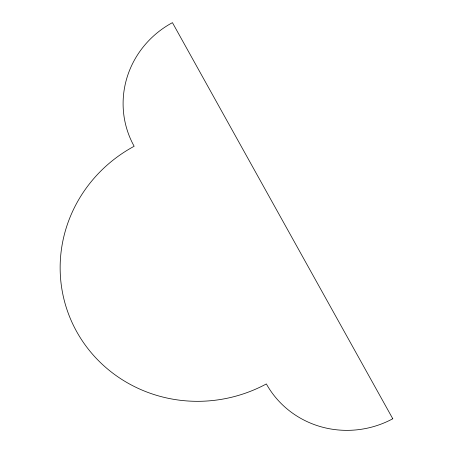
<?xml version="1.0" encoding="UTF-8"?>
<svg xmlns="http://www.w3.org/2000/svg" width="453" height="453" viewBox="0 0 453 453"><rect width="100%" height="100%" fill="white"/><g stroke="black" fill="none" stroke-linecap="round" stroke-linejoin="round"><path stroke-width="0.68" d="M392.785 418.765L172.434 22.65A93.68 90.532 -17.3 0 0 134.15 146.268A140.521 135.798 -17.3 0 0 76.716 331.692A140.521 135.798 -17.3 0 0 266.358 383.934A93.68 90.532 -17.3 0 0 392.785 418.765"/></g></svg>
